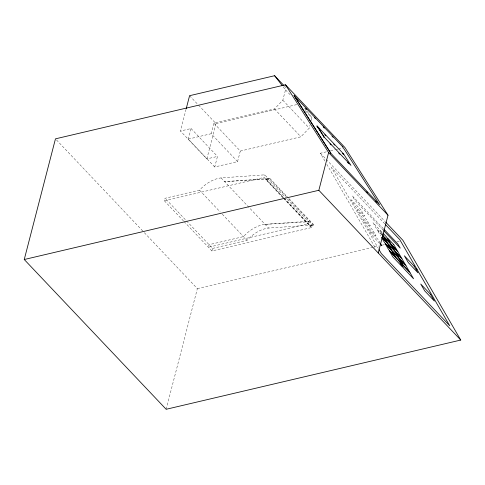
<?xml version="1.0" encoding="UTF-8"?>
<svg xmlns="http://www.w3.org/2000/svg" width="485" height="485" viewBox="0 0 485 485"><rect width="100%" height="100%" fill="white"/><g stroke="black" fill="none" stroke-linecap="round" stroke-linejoin="round"><path stroke-width="0.36" stroke-dasharray="2.42 1.82" d="M283.24 86.894L285.507 89.834L282.822 100.225L274.462 108.937L213.885 123.172L240.299 151.047L237.565 161.608L214.734 166.973L217.468 156.419L206.852 158.91L180.438 131.035L186.034 109.404M183.554 221.027L164.409 200.82L165.07 198.268L199.517 190.168A26.311 15.89 -43.5 0 1 221.069 177.91L264.749 174.836L268.278 178.559L268.138 179.098L285.259 197.165M214.734 166.973L188.319 139.098L191.054 128.537L180.438 131.035M237.565 161.608L211.151 133.733L213.885 123.172M206.852 158.91L215.989 123.578L198.383 104.996M166.155 409.285L197.359 288.617L143.821 232.109M308.739 221.263L308.078 223.815L208.398 247.247L209.059 244.695L243.506 236.595A26.311 15.89 -43.5 0 1 265.059 224.343L308.739 221.263L312.267 224.991L311.606 227.544L211.927 250.969L212.588 248.417L165.07 198.268M283.295 197.662L264.089 177.389L264.749 174.836M283.022 197.765L265.901 179.692L266.065 179.056L283.707 197.674M286.611 196.922L269.49 178.85L269.654 178.213L265.738 179.129M240.299 151.047L300.876 136.812L309.236 128.101L309.951 125.33M311.206 120.48L311.922 117.709L304.665 108.3M288.854 198.474L313.759 224.761L313.595 225.398L310.006 226.24L310.17 225.604L284.228 198.219M215.989 123.578L297.372 104.451M188.319 139.098L211.151 133.733M324.932 161.056L320.397 153.23L327.599 151.538M330.479 150.865L334.802 149.847M335.523 149.677L337.687 149.168M338.403 148.998L342.725 147.986M164.409 200.82L264.089 177.389M265.901 179.692L269.49 178.85M212.588 248.417L247.035 240.324A26.311 15.89 -43.5 0 1 268.587 228.065L312.267 224.991M309.842 225.683L313.759 224.761M197.359 288.617L373.432 247.235M374.171 247.065L378.591 246.022M382.277 245.161L384.484 244.64M397.009 241.694L399.222 241.178M268.278 178.559L224.591 181.639L268.138 179.098M265.059 224.343L308.599 221.803L285.774 197.716M284.465 86.1L286.017 87.736M285.507 89.834L291.206 95.848M305.186 110.604L311.922 117.709M282.822 100.225L309.236 128.101M320.397 153.23L385.26 221.687M384.787 223.846L331.425 167.525L378.306 248.362M274.462 108.937L300.876 136.812M383.259 228.538L352.316 195.873L354.796 200.153L383.205 230.139M381.834 232.012L380.295 230.381L382.028 233.376M382.15 234.661L376.487 228.684L373.013 222.7L379.191 229.217L382.665 235.201M381.737 234.643L377.106 229.757L380.579 235.74M379.622 243.434L371.959 235.352L368.485 229.363L378.191 239.602L380.27 243.197M269.654 178.213L288.332 197.928M288.684 199.111L313.595 225.398M189.574 95.703L197.862 104.445M283.81 198.207L311.606 227.544M283.543 198.31L310.006 226.24M191.054 128.537L217.468 156.419M221.069 177.91L268.587 228.065M199.517 190.168L220.214 212.018M222.288 214.2L247.035 240.324M184.076 221.572L211.927 250.969M56.496 139.947L143.299 231.563M326.823 164.312L375.596 248.411M361.076 210.102L351.376 199.856L354.844 205.846L364.55 216.086L361.076 210.102M366.781 219.935L357.081 209.696L360.549 215.679L370.255 225.919L366.781 219.935M372.486 229.769L362.78 219.529L366.254 225.513L375.96 235.758L372.486 229.769"/><path stroke-width="0.73" d="M385.781 222.239L402.902 240.311L460.75 340.052L166.155 409.285L24.25 259.517L55.46 138.849L285.489 84.784L344.89 147.476L388.006 215.231L378.245 252.97M186.222 108.682L189.574 95.703L274.625 75.715L283.949 85.554M460.75 340.052L318.845 190.284L328.606 152.545L285.489 84.784M323.731 137.237L324.125 137.006L317.269 126.221L316.954 126.476L317.766 127.743M330.4 153.424L330.734 153.151L293.952 95.351L342.762 146.87M330.461 153.442L330.794 153.169L294.195 95.654M343.416 154.406L343.816 154.175L316.911 125.785L324.041 136.982L350.946 165.373L343.726 154.151M24.25 259.517L318.845 190.284M296.953 99.195L297.99 100.286M305.562 108.228L306.762 109.543M314.389 117.546L315.535 118.801M323.216 126.864L324.307 128.064M332.043 136.182L333.08 137.279M324.738 134.691L325.774 135.788M333.68 144.057L334.711 145.148M342.471 153.339L343.507 154.43M329.939 143.79L331.085 144.924M338.736 153.072L339.906 154.236M347.527 162.354L348.563 163.445M330.734 153.151L379.543 204.67L342.701 146.852M366.745 191.787L367.788 192.885M375.578 201.105L376.615 202.203M328.606 152.545L388.006 215.231M385.308 224.391L399.816 239.705L449.722 325.762L381.331 253.576L379.064 249.666M383.774 229.078L397.7 243.779L400.252 248.126L383.72 230.684M382.865 233.097L386.466 236.898L389.94 242.882L383.762 236.365L382.726 234.57M416.682 268.781L417.149 269.278M382.253 235.189L386.757 242.257L382.125 237.371M381.713 237.353L387.376 243.331L390.849 249.314L384.672 242.797L381.895 238.008M380.131 243.973L381.665 245.592L380.622 243.797M274.625 75.715L282.331 85.712M393.747 244.579L387.57 238.062L391.043 244.046L397.215 250.563L393.747 244.579M414.063 266.022L404.357 255.777L408.328 262.621L418.028 272.861L414.063 266.022M390.558 243.955L384.387 237.438L387.854 243.421L394.032 249.939L390.558 243.955M397.839 251.63L391.662 245.119L395.136 251.103L401.307 257.62L397.839 251.63M394.651 251.006L388.479 244.488L391.947 250.478L398.124 256.995L394.651 251.006M401.932 258.687L395.754 252.17L399.228 258.159L405.399 264.677L401.932 258.687M391.468 250.381L385.29 243.864L388.764 249.854L394.942 256.371L391.468 250.381M398.743 258.062L392.571 251.545L396.039 257.535L402.217 264.052L398.743 258.062M406.024 265.744L399.846 259.226L403.32 265.216L409.492 271.733L406.024 265.744M399.088 261.16L389.382 250.921L392.856 256.911L402.562 267.15L399.088 261.16M410.116 272.8L400.41 262.561L403.884 268.544L413.584 278.784L410.116 272.8M430.431 294.243L420.725 284.004L424.696 290.842L434.396 301.082L430.431 294.243"/></g></svg>
